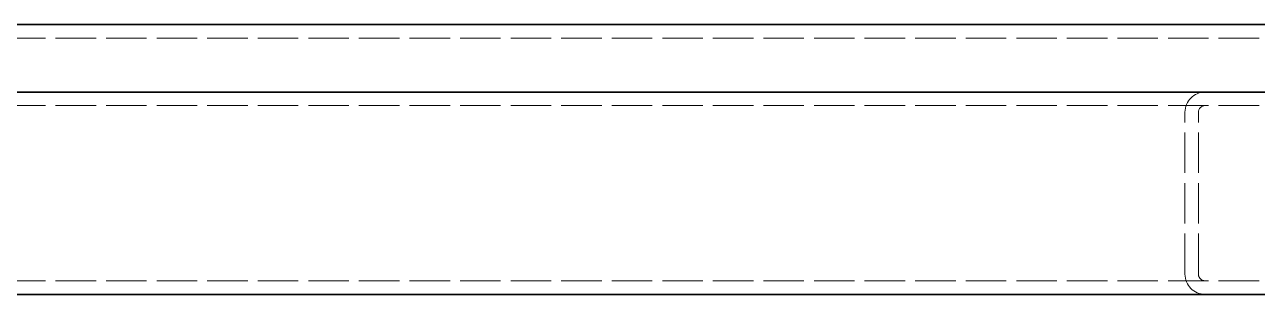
# Model space of a CAD drawing. Extents: x 0 to 18500, y -51 to 3802.
# Drawn here: x 1543.5 to 1909.1, y 1230.3 to 1310.3 of the extents above; entities that cross this region are included whole.
import ezdxf

# ---------------------------------------------------------------- set-up
doc = ezdxf.new("R2010")
doc.units = 0
doc.header["$MEASUREMENT"] = 0
doc.linetypes.add('DASHED', pattern=[15, 12, -3])
doc.linetypes.add('HIDDEN-HOKUTO', pattern=[3.8, 2.5, -1.3])
doc.layers.get('0').update_dxf_attribs({"linetype": 'CONTINUOUS'})
doc.layers.add('AM_HID', color=1, linetype='HIDDEN-HOKUTO')

msp = doc.modelspace()

# ---------------------------------------------------------------- linework, layer by layer
at = {"color": 7, "lineweight": 35}
for p, q in [((2389.62415, 1310.30602), (1445.62439, 1310.3037)), ((2389.62464, 1290.30614), (1445.62476, 1290.3037)), ((2299.62488, 1230.3059), (1535.62488, 1230.30394))]:
    msp.add_line(p, q, dxfattribs=at)
msp.add_arc((1893.62513, 1236.30492), 6, 269.7698133, 270.0001478, dxfattribs=at)
at = {"layer": 'AM_HID', "color": 1, "linetype": 'DASHED', "lineweight": 13}
for p, q in [((2389.62415, 1306.30602), (1445.62439, 1306.3037)), ((2389.62464, 1286.30614), (1445.62488, 1286.3037)), ((1887.62513, 1236.3048), (1887.62488, 1284.3048)), ((1891.62513, 1236.30492), (1891.62488, 1284.30492)), ((2389.62513, 1234.30614), (1445.62488, 1234.3037))]:
    msp.add_line(p, q, dxfattribs=at)
for centre, radius, start, end in [((1893.62488, 1284.30492), 6, 90.0001459, 180.0001453), ((1893.62488, 1284.30492), 2, 90.0001459, 180.0001453), ((1893.62513, 1236.30492), 6, 180.0001453, 269.7698133), ((1893.62513, 1236.30492), 2, 180.0001453, 270.0001478)]:
    msp.add_arc(centre, radius, start, end, dxfattribs=at)

doc.saveas('drawing.dxf')
